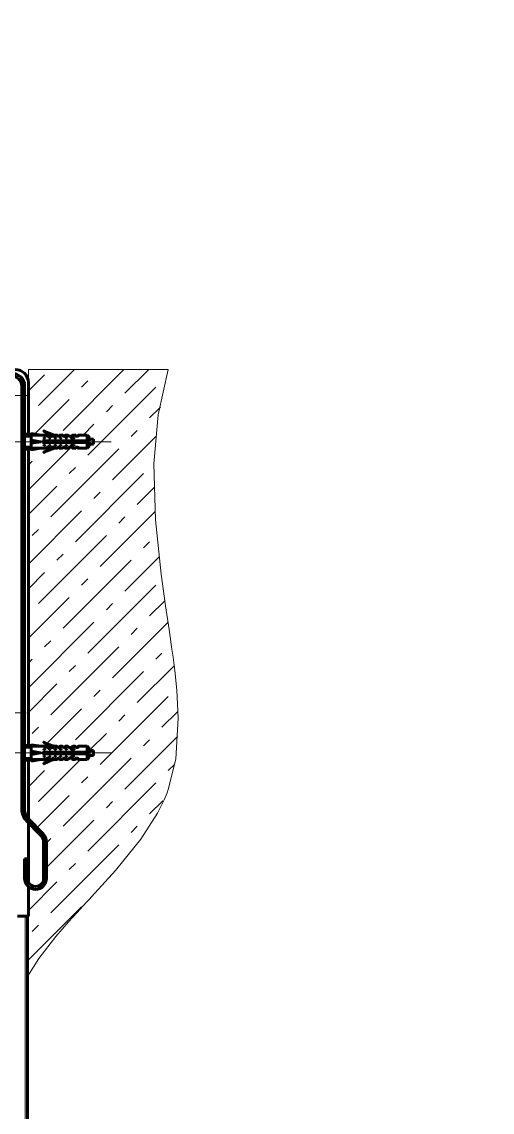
# Model space of a CAD drawing. Header units: millimetres. Extents: x 0 to 841, y 0 to 594.
# Drawn here: x 635.9 to 689.7, y 469.4 to 594 of the extents above; entities that cross this region are included whole.
import ezdxf

# ---------------------------------------------------------------- set-up
doc = ezdxf.new("R2010")
doc.units = ezdxf.units.MM
for name, pattern in [('K5LT_AXLED', [19.5, 15, -1.5, 1.5, -1.5]), ('K5LT_BASIC', [0]), ('K5LT_THIN', [0])]:
    doc.linetypes.add(name, pattern=pattern)
doc.layers.add('Системный слой (1)', color=7, linetype='Continuous', true_color=0x909090)

# ---------------------------------------------------------------- blocks, each defined once
blk = doc.blocks.new('U893')
at = {"layer": 'Системный слой (1)', "color": 5, "linetype": 'K5LT_BASIC', "lineweight": 60, "true_color": 0x0000ff}
blk.add_line((636.57, 491.77), (636.57, 380.75), dxfattribs=at)
blk = doc.blocks.new('U895')
at = {"layer": 'Системный слой (1)', "color": 7, "linetype": 'K5LT_THIN', "lineweight": 18}
blk.add_line((636.32, 491.77), (636.32, 380.78), dxfattribs=at)
blk = doc.blocks.new('U1023')
at = {"layer": 'Системный слой (1)', "color": 7, "linetype": 'K5LT_THIN', "lineweight": 18}
for p, q in [((652.67, 554.27), (651.53, 549.09)), ((651.53, 549.09), (651.03, 543.47)), ((651.03, 543.47), (651.2, 537.07)), ((651.2, 537.07), (651.86, 530.85)), ((651.86, 530.85), (652.37, 527.23)), ((652.37, 527.23), (652.77, 524.53)), ((652.77, 524.53), (652.85, 523.96)), ((652.85, 523.96), (652.92, 523.47)), ((652.92, 523.47), (653.06, 522.51)), ((653.06, 522.51), (653.22, 521.37)), ((653.22, 521.37), (653.41, 519.84)), ((653.41, 519.84), (653.64, 517.62)), ((653.64, 517.62), (653.82, 514.39)), ((653.82, 514.39), (653.53, 509.73)), ((653.53, 509.73), (652.67, 506.27)), ((652.67, 506.27), (652.53, 505.86)), ((652.2, 505.07), (651.44, 503.53)), ((652.53, 505.86), (652.2, 505.07)), ((651.44, 503.53), (649.54, 500.57)), ((649.54, 500.57), (646.65, 497)), ((646.65, 497), (645.08, 495.27)), ((645.08, 495.27), (644.28, 494.4)), ((643.66, 493.73), (643.36, 493.41)), ((643.88, 493.97), (643.66, 493.73)), ((644.28, 494.4), (643.88, 493.97)), ((642.91, 492.92), (642.24, 492.2)), ((643.36, 493.41), (642.91, 492.92)), ((641.26, 491.11), (639.83, 489.46)), ((642.24, 492.2), (641.26, 491.11)), ((639.83, 489.46), (637.87, 486.92)), ((637.87, 486.92), (636.57, 484.89))]:
    blk.add_line(p, q, dxfattribs=at)
blk = doc.blocks.new('U1031')
at = {"layer": 'Системный слой (1)', "color": 30, "linetype": 'K5LT_AXLED', "lineweight": 18, "true_color": 0xff8000}
for q in [(633.42, 518.02), (630.42, 515.02), (633.42, 512.02), (636.42, 515.02)]:
    blk.add_line((633.42, 515.02), q, dxfattribs=at)
blk = doc.blocks.new('U1032')
at = {"layer": 'Системный слой (1)', "color": 30, "linetype": 'K5LT_AXLED', "lineweight": 18, "true_color": 0xff8000}
for q in [(633.67, 554.27), (630.67, 551.27), (633.67, 548.27), (636.67, 551.27)]:
    blk.add_line((633.67, 551.27), q, dxfattribs=at)

msp = doc.modelspace()

# ---------------------------------------------------------------- hatches: boundary and pattern name
at = {"layer": 'Системный слой (1)'}
h = msp.add_hatch(dxfattribs=at)
h.set_pattern_fill('Металл', angle=45, style=0, pattern_type=0)
h.set_pattern_definition([(45, (0, 0), (-0.3535534, 0.3535534), [])])
h.paths.add_polyline_path([(573.748, 544.9741), (574.1303, 544.1259), (575.0191, 543.8505), (575.814, 544.334), (576.0078, 545.0755), (575.7716, 547.702), (576.0778, 548.5555), (576.9271, 548.8733), (577.7184, 548.4304), (577.923, 547.7985), (577.923, 541.8414), (578.248, 541.8414), (578.248, 547.7985), (577.8622, 548.7647), (576.9172, 549.1996), (575.9324, 548.864), (575.4496, 547.9424), (575.4479, 547.6729), (575.6841, 545.0464), (575.4997, 544.4568), (574.9525, 544.1702), (574.3628, 544.3545), (574.0762, 544.9018), (574.073, 544.9741), (574.073, 552.3414), (574.456, 553.2094), (575.2486, 553.5164), (634.7458, 553.5164), (635.6138, 553.1335), (635.9208, 552.3414), (635.9208, 503.9619), (636.3098, 502.8356), (636.4553, 502.6715), (638.0766, 501.0501), (638.4208, 500.2193), (638.4208, 496.0914), (638.1498, 495.4374), (637.4958, 495.1664), (636.8417, 495.4374), (636.5708, 496.0914), (636.5708, 498.3406), (636.2458, 498.3406), (636.2458, 496.0906), (636.6298, 495.1892), (637.5458, 494.8416), (638.4311, 495.2614), (638.7458, 496.0906), (638.7458, 500.2193), (638.3591, 501.2245), (638.3064, 501.2799), (636.6851, 502.9013), (636.2477, 503.8855), (636.2458, 503.9619), (636.2458, 552.3414), (635.8592, 553.3467), (634.8985, 553.8336), (634.7459, 553.8414), (575.248, 553.8414), (574.2428, 553.4548), (573.7558, 552.4941), (573.748, 552.3414)])
h = msp.add_hatch(dxfattribs=at)
h.set_pattern_fill('Бетон', angle=45, style=0, pattern_type=0)
h.set_pattern_definition([(45, (0, 0), (-2.828427, 2.828427), [11, -5]), (45, (9.1924, 9.1924), (-2.828427, 2.828427), [1, -15]), (45, (4.2426, 7.071), (-2.828427, 2.828427), [11, -5]), (45, (13.435, 16.2635), (-2.828427, 2.828427), [1, -15])])
h.paths.add_polyline_path([(636.5708, 484.8875), (639.0401, 488.476), (641.5638, 491.449), (642.8985, 492.912), (643.5745, 493.6419), (643.9156, 494.0093), (644.1465, 494.258), (644.4811, 494.6189), (644.9797, 495.1588), (645.7218, 495.9699), (646.8148, 497.1936), (648.3834, 499.0554), (650.4875, 501.9388), (652.5703, 505.982), (652.8133, 506.671), (652.9419, 507.0797), (653.1695, 507.9076), (653.5137, 509.602), (653.8156, 513.1181), (653.5965, 518.1436), (653.2464, 521.1596), (653.0217, 522.7846), (652.8688, 523.8392), (652.7787, 524.4533), (652.7063, 524.945), (652.5618, 525.9251), (652.2772, 527.8729), (651.8926, 530.6342), (651.4685, 534.1383), (651.0819, 539.013), (651.1812, 546.1053), (652.1213, 552.1541), (652.6708, 554.2664), (636.6708, 554.2664), (636.6708, 552.7664), (636.6708, 546.8523), (636.9756, 546.8523), (636.9756, 546.946), (638.1083, 546.7585), (638.6713, 546.7585), (638.6846, 546.753), (638.7993, 546.6383), (638.8259, 546.6273), (638.9603, 546.6273), (638.9868, 546.6383), (638.9978, 546.6648), (638.9978, 546.7398), (639.0033, 546.753), (639.0166, 546.7585), (639.2715, 546.7585), (638.4506, 547.2035), (638.4408, 547.2177), (638.4439, 547.2346), (638.458, 547.2445), (638.4736, 547.2422), (639.6431, 546.7585), (639.9243, 546.7585), (639.9376, 546.753), (640.0524, 546.6383), (640.0789, 546.6273), (640.2134, 546.6273), (640.2399, 546.6383), (640.2509, 546.6648), (640.2509, 546.7398), (640.2563, 546.753), (640.2696, 546.7585), (640.5509, 546.7585), (640.5641, 546.753), (640.6789, 546.6383), (640.7054, 546.6273), (640.8399, 546.6273), (640.8664, 546.6383), (640.8774, 546.6648), (640.8774, 546.7398), (640.8829, 546.753), (640.8961, 546.7585), (641.1774, 546.7585), (641.1906, 546.753), (641.3054, 546.6383), (641.3319, 546.6273), (641.4664, 546.6273), (641.6915, 546.6273), (641.718, 546.6383), (641.729, 546.6648), (641.729, 546.7398), (641.7345, 546.753), (641.7477, 546.7585), (642.029, 546.7585), (642.0422, 546.753), (642.157, 546.6383), (642.1835, 546.6273), (642.318, 546.6273), (642.3445, 546.6383), (642.3555, 546.6648), (642.3555, 546.7398), (642.361, 546.753), (642.3742, 546.7585), (643.3867, 546.7585), (643.668, 546.4773), (643.668, 546.2898), (644.1367, 546.2898), (644.1367, 546.0085), (644.1367, 545.7273), (643.668, 545.7273), (643.668, 545.5398), (643.3867, 545.2585), (642.3742, 545.2585), (642.361, 545.264), (642.3555, 545.2773), (642.3555, 545.3523), (642.3445, 545.3788), (642.318, 545.3898), (642.1835, 545.3898), (642.157, 545.3788), (642.0422, 545.264), (642.029, 545.2585), (641.7477, 545.2585), (641.7345, 545.264), (641.729, 545.2773), (641.729, 545.3523), (641.718, 545.3788), (641.6915, 545.3898), (641.4664, 545.3898), (641.3319, 545.3898), (641.3054, 545.3788), (641.1906, 545.264), (641.1774, 545.2585), (640.8961, 545.2585), (640.8829, 545.264), (640.8774, 545.2773), (640.8774, 545.3523), (640.8664, 545.3788), (640.8399, 545.3898), (640.7054, 545.3898), (640.6789, 545.3788), (640.5641, 545.264), (640.5509, 545.2585), (640.2696, 545.2585), (640.2563, 545.264), (640.2509, 545.2773), (640.2509, 545.3523), (640.2399, 545.3788), (640.2134, 545.3898), (640.0789, 545.3898), (640.0524, 545.3788), (639.9376, 545.264), (639.9243, 545.2585), (639.6431, 545.2585), (638.4736, 544.7748), (638.4565, 544.773), (638.443, 544.7838), (638.4412, 544.8009), (638.4506, 544.8135), (639.2715, 545.2585), (639.0166, 545.2585), (639.0033, 545.264), (638.9978, 545.2773), (638.9978, 545.3523), (638.9868, 545.3788), (638.9603, 545.3898), (638.8259, 545.3898), (638.7993, 545.3788), (638.6846, 545.264), (638.6713, 545.2585), (638.1083, 545.2585), (636.9756, 545.071), (636.9756, 545.1648), (636.6708, 545.1648), (636.6708, 511.2827), (636.9756, 511.2827), (636.9756, 511.3764), (638.1083, 511.1889), (638.6713, 511.1889), (638.6846, 511.1835), (638.7993, 511.0687), (638.8259, 511.0577), (638.9603, 511.0577), (638.9868, 511.0687), (638.9978, 511.0952), (638.9978, 511.1702), (639.0033, 511.1835), (639.0166, 511.1889), (639.2715, 511.1889), (638.4506, 511.634), (638.4408, 511.6481), (638.4439, 511.6651), (638.458, 511.6749), (638.4736, 511.6726), (639.6431, 511.1889), (639.9243, 511.1889), (639.9376, 511.1835), (640.0524, 511.0687), (640.0789, 511.0577), (640.2134, 511.0577), (640.2399, 511.0687), (640.2509, 511.0952), (640.2509, 511.1702), (640.2563, 511.1835), (640.2696, 511.1889), (640.5509, 511.1889), (640.5641, 511.1835), (640.6789, 511.0687), (640.7054, 511.0577), (640.8399, 511.0577), (640.8664, 511.0687), (640.8774, 511.0952), (640.8774, 511.1702), (640.8829, 511.1835), (640.8961, 511.1889), (641.1774, 511.1889), (641.1906, 511.1835), (641.3054, 511.0687), (641.3319, 511.0577), (641.4664, 511.0577), (641.6915, 511.0577), (641.718, 511.0687), (641.729, 511.0952), (641.729, 511.1702), (641.7345, 511.1835), (641.7477, 511.1889), (642.029, 511.1889), (642.0422, 511.1835), (642.157, 511.0687), (642.1835, 511.0577), (642.318, 511.0577), (642.3445, 511.0687), (642.3555, 511.0952), (642.3555, 511.1702), (642.361, 511.1835), (642.3742, 511.1889), (643.3867, 511.1889), (643.668, 510.9077), (643.668, 510.7202), (644.1367, 510.7202), (644.1367, 510.4389), (644.1367, 510.1577), (643.668, 510.1577), (643.668, 509.9702), (643.3867, 509.6889), (642.3742, 509.6889), (642.361, 509.6944), (642.3555, 509.7077), (642.3555, 509.7827), (642.3445, 509.8092), (642.318, 509.8202), (642.1835, 509.8202), (642.157, 509.8092), (642.0422, 509.6944), (642.029, 509.6889), (641.7477, 509.6889), (641.7345, 509.6944), (641.729, 509.7077), (641.729, 509.7827), (641.718, 509.8092), (641.6915, 509.8202), (641.4664, 509.8202), (641.3319, 509.8202), (641.3054, 509.8092), (641.1906, 509.6944), (641.1774, 509.6889), (640.8961, 509.6889), (640.8829, 509.6944), (640.8774, 509.7077), (640.8774, 509.7827), (640.8664, 509.8092), (640.8399, 509.8202), (640.7054, 509.8202), (640.6789, 509.8092), (640.5641, 509.6944), (640.5509, 509.6889), (640.2696, 509.6889), (640.2563, 509.6944), (640.2509, 509.7077), (640.2509, 509.7827), (640.2399, 509.8092), (640.2134, 509.8202), (640.0789, 509.8202), (640.0524, 509.8092), (639.9376, 509.6944), (639.9243, 509.6889), (639.6431, 509.6889), (638.4736, 509.2053), (638.4565, 509.2034), (638.443, 509.2142), (638.4412, 509.2313), (638.4506, 509.2439), (639.2715, 509.6889), (639.0166, 509.6889), (639.0033, 509.6944), (638.9978, 509.7077), (638.9978, 509.7827), (638.9868, 509.8092), (638.9603, 509.8202), (638.8259, 509.8202), (638.7993, 509.8092), (638.6846, 509.6944), (638.6713, 509.6889), (638.1083, 509.6889), (636.9756, 509.5014), (636.9756, 509.5952), (636.6708, 509.5952), (636.6708, 502.9158), (636.6851, 502.9013), (638.3064, 501.2799), (638.7438, 500.2957), (638.7458, 500.2193), (638.7458, 496.0906), (638.3618, 495.1892), (637.4457, 494.8416), (636.6708, 495.1515), (636.6708, 491.7664), (636.5708, 491.7664)])

# ---------------------------------------------------------------- linework, layer by layer
at = {"layer": 'Системный слой (1)', "color": 7, "linetype": 'K5LT_THIN', "lineweight": 18}
for p, q in [((636.6708, 552.7664), (636.6708, 554.2664)), ((636.6708, 554.2664), (652.6708, 554.2664)), ((636.2458, 546.5335), (636.9756, 546.5335)), ((636.2458, 545.4835), (636.9756, 545.4835)), ((636.2458, 510.9639), (636.9756, 510.9639)), ((636.2458, 509.9139), (636.9756, 509.9139))]:
    msp.add_line(p, q, dxfattribs=at)
at = {"layer": 'Системный слой (1)', "color": 5, "linetype": 'K5LT_BASIC', "lineweight": 60, "true_color": 0x0000ff}
for p, q in [((635.9208, 552.3414), (635.9208, 503.9619)), ((636.2458, 503.9619), (636.2458, 552.3414)), ((636.6708, 552.7664), (636.6708, 546.8523)), ((636.2458, 546.8523), (636.9756, 546.8523)), ((636.9756, 546.7585), (636.2458, 546.7582)), ((636.9756, 546.946), (638.1083, 546.7585)), ((636.9756, 545.071), (636.9756, 546.946)), ((638.6713, 546.7585), (636.9756, 546.7585)), ((636.9756, 546.196), (638.1083, 546.0085)), ((636.9756, 545.821), (638.1083, 546.0085)), ((643.6708, 546.1023), (638.2958, 546.1023)), ((638.2958, 546.1023), (638.2958, 545.9148)), ((643.6708, 545.9148), (638.2958, 545.9148)), ((638.4774, 546.4292), (638.4285, 546.3315)), ((638.5597, 546.3315), (638.5109, 546.4292)), ((638.7993, 546.6383), (638.6846, 546.753)), ((638.9603, 546.6273), (638.8259, 546.6273)), ((638.9603, 546.6273), (639.4524, 546.6273)), ((638.9978, 546.6648), (638.9978, 546.7398)), ((639.2739, 546.7585), (639.0166, 546.7585)), ((639.1039, 546.4292), (639.055, 546.3315)), ((639.1863, 546.3315), (639.1374, 546.4292)), ((639.4259, 546.6383), (639.3306, 546.7335)), ((639.5868, 546.6273), (639.4524, 546.6273)), ((639.9243, 546.7585), (639.6431, 546.7585)), ((639.7304, 546.4292), (639.6815, 546.3315)), ((639.8128, 546.3315), (639.7639, 546.4292)), ((640.0524, 546.6383), (639.9376, 546.753)), ((640.2134, 546.6273), (640.0789, 546.6273)), ((640.2509, 546.6648), (640.2509, 546.7398)), ((640.5509, 546.7585), (640.2696, 546.7585)), ((640.3569, 546.4292), (640.308, 546.3315)), ((640.4393, 546.3315), (640.3904, 546.4292)), ((640.6789, 546.6383), (640.5641, 546.753)), ((640.8399, 546.6273), (640.7054, 546.6273)), ((640.8774, 546.6648), (640.8774, 546.7398)), ((641.1774, 546.7585), (640.8961, 546.7585)), ((640.9834, 546.4292), (640.9346, 546.3315)), ((641.0658, 546.3315), (641.017, 546.4292)), ((641.3054, 546.6383), (641.1906, 546.753)), ((641.4664, 546.6273), (641.3319, 546.6273)), ((641.6915, 546.6273), (641.4664, 546.6273)), ((641.6099, 546.4292), (641.5611, 546.3315)), ((641.6923, 546.3315), (641.6435, 546.4292)), ((641.729, 546.6648), (641.729, 546.7398)), ((642.029, 546.7585), (641.7477, 546.7585)), ((641.835, 546.4292), (641.7862, 546.3315)), ((641.9174, 546.3315), (641.8686, 546.4292)), ((642.157, 546.6383), (642.0422, 546.753)), ((642.318, 546.6273), (642.1835, 546.6273)), ((642.3555, 546.6648), (642.3555, 546.7398)), ((643.3867, 546.7585), (642.3742, 546.7585)), ((643.3247, 546.0085), (643.3247, 546.1023)), ((643.3247, 546.0085), (643.3247, 545.9148)), ((643.668, 546.4773), (643.3867, 546.7585)), ((643.3867, 546.7585), (643.3867, 546.1023)), ((643.3867, 545.2585), (643.3867, 545.9148)), ((643.668, 546.4773), (643.668, 546.1023)), ((644.1367, 546.2898), (643.668, 546.2898)), ((643.668, 545.5398), (643.668, 545.9148)), ((644.1367, 546.0085), (644.1367, 546.2898)), ((644.1367, 546.0085), (644.1367, 545.7273)), ((636.9756, 545.2585), (636.2458, 545.2586)), ((636.2458, 545.1648), (636.9756, 545.1648)), ((636.6708, 545.1648), (636.6708, 511.2827)), ((638.6713, 545.2585), (636.9756, 545.2585)), ((636.9756, 545.071), (638.1083, 545.2585)), ((638.4774, 545.5878), (638.4285, 545.6855)), ((638.5597, 545.6855), (638.5109, 545.5878)), ((638.7993, 545.3788), (638.6846, 545.264)), ((638.9603, 545.3898), (638.8259, 545.3898)), ((638.9978, 545.3523), (638.9978, 545.2773)), ((639.2715, 545.2585), (639.0166, 545.2585)), ((639.1039, 545.5878), (639.055, 545.6855)), ((639.1863, 545.6855), (639.1374, 545.5878)), ((639.4259, 545.3788), (639.3326, 545.2856)), ((639.5868, 545.3898), (639.4524, 545.3898)), ((639.9243, 545.2585), (639.6431, 545.2585)), ((639.7304, 545.5878), (639.6815, 545.6855)), ((639.8128, 545.6855), (639.7639, 545.5878)), ((640.0524, 545.3788), (639.9376, 545.264)), ((640.2134, 545.3898), (640.0789, 545.3898)), ((640.2509, 545.3523), (640.2509, 545.2773)), ((640.5509, 545.2585), (640.2696, 545.2585)), ((640.3569, 545.5878), (640.308, 545.6855)), ((640.4393, 545.6855), (640.3904, 545.5878)), ((640.6789, 545.3788), (640.5641, 545.264)), ((640.8399, 545.3898), (640.7054, 545.3898)), ((640.8774, 545.3523), (640.8774, 545.2773)), ((641.1774, 545.2585), (640.8961, 545.2585)), ((640.9834, 545.5878), (640.9346, 545.6855)), ((641.0658, 545.6855), (641.017, 545.5878)), ((641.3054, 545.3788), (641.1906, 545.264)), ((641.4664, 545.3898), (641.3319, 545.3898)), ((641.6915, 545.3898), (641.4664, 545.3898)), ((641.6099, 545.5878), (641.5611, 545.6855)), ((641.6923, 545.6855), (641.6435, 545.5878)), ((641.729, 545.3523), (641.729, 545.2773)), ((642.029, 545.2585), (641.7477, 545.2585)), ((641.835, 545.5878), (641.7862, 545.6855)), ((641.9174, 545.6855), (641.8686, 545.5878)), ((642.157, 545.3788), (642.0422, 545.264)), ((642.318, 545.3898), (642.1835, 545.3898)), ((642.3555, 545.3523), (642.3555, 545.2773)), ((643.3867, 545.2585), (642.3742, 545.2585)), ((643.668, 545.5398), (643.3867, 545.2585)), ((644.1367, 545.7273), (643.668, 545.7273)), ((636.2458, 511.2827), (636.9756, 511.2827)), ((636.9756, 511.1889), (636.2458, 511.1886)), ((636.9756, 511.3764), (638.1083, 511.1889)), ((636.9756, 509.5014), (636.9756, 511.3764)), ((638.6713, 511.1889), (636.9756, 511.1889)), ((638.7993, 511.0687), (638.6846, 511.1835)), ((638.9603, 511.0577), (638.8259, 511.0577)), ((638.9603, 511.0577), (639.4524, 511.0577)), ((638.9978, 511.0952), (638.9978, 511.1702)), ((639.2739, 511.1889), (639.0166, 511.1889)), ((639.4259, 511.0687), (639.3306, 511.1639)), ((639.5868, 511.0577), (639.4524, 511.0577)), ((639.9243, 511.1889), (639.6431, 511.1889)), ((640.0524, 511.0687), (639.9376, 511.1835)), ((640.2134, 511.0577), (640.0789, 511.0577)), ((640.2509, 511.0952), (640.2509, 511.1702)), ((640.5509, 511.1889), (640.2696, 511.1889)), ((640.6789, 511.0687), (640.5641, 511.1835)), ((640.8399, 511.0577), (640.7054, 511.0577)), ((640.8774, 511.0952), (640.8774, 511.1702)), ((641.1774, 511.1889), (640.8961, 511.1889)), ((641.3054, 511.0687), (641.1906, 511.1835)), ((641.4664, 511.0577), (641.3319, 511.0577)), ((641.6915, 511.0577), (641.4664, 511.0577)), ((641.729, 511.0952), (641.729, 511.1702)), ((642.029, 511.1889), (641.7477, 511.1889)), ((642.157, 511.0687), (642.0422, 511.1835)), ((642.318, 511.0577), (642.1835, 511.0577)), ((642.3555, 511.0952), (642.3555, 511.1702)), ((643.3867, 511.1889), (642.3742, 511.1889)), ((643.668, 510.9077), (643.3867, 511.1889)), ((643.3867, 511.1889), (643.3867, 510.5327)), ((636.9756, 510.6264), (638.1083, 510.4389)), ((636.9756, 510.2514), (638.1083, 510.4389)), ((643.6708, 510.5327), (638.2958, 510.5327)), ((638.2958, 510.5327), (638.2958, 510.3452)), ((643.6708, 510.3452), (638.2958, 510.3452)), ((638.4774, 510.8596), (638.4285, 510.7619)), ((638.4774, 510.0182), (638.4285, 510.116)), ((638.5597, 510.7619), (638.5109, 510.8596)), ((638.5597, 510.116), (638.5109, 510.0182)), ((638.7993, 509.8092), (638.6846, 509.6944)), ((638.9603, 509.8202), (638.8259, 509.8202)), ((638.9978, 509.7827), (638.9978, 509.7077)), ((639.1039, 510.8596), (639.055, 510.7619)), ((639.1039, 510.0182), (639.055, 510.116)), ((639.1863, 510.7619), (639.1374, 510.8596)), ((639.1863, 510.116), (639.1374, 510.0182)), ((639.4259, 509.8092), (639.3326, 509.716)), ((639.5868, 509.8202), (639.4524, 509.8202)), ((639.7304, 510.8596), (639.6815, 510.7619)), ((639.7304, 510.0182), (639.6815, 510.116)), ((639.8128, 510.7619), (639.7639, 510.8596)), ((639.8128, 510.116), (639.7639, 510.0182)), ((640.0524, 509.8092), (639.9376, 509.6944)), ((640.2134, 509.8202), (640.0789, 509.8202)), ((640.2509, 509.7827), (640.2509, 509.7077)), ((640.3569, 510.8596), (640.308, 510.7619)), ((640.3569, 510.0182), (640.308, 510.116)), ((640.4393, 510.7619), (640.3904, 510.8596)), ((640.4393, 510.116), (640.3904, 510.0182)), ((640.6789, 509.8092), (640.5641, 509.6944)), ((640.8399, 509.8202), (640.7054, 509.8202)), ((640.8774, 509.7827), (640.8774, 509.7077)), ((640.9834, 510.8596), (640.9346, 510.7619)), ((640.9834, 510.0182), (640.9346, 510.116)), ((641.0658, 510.7619), (641.017, 510.8596)), ((641.0658, 510.116), (641.017, 510.0182)), ((641.3054, 509.8092), (641.1906, 509.6944)), ((641.4664, 509.8202), (641.3319, 509.8202)), ((641.6915, 509.8202), (641.4664, 509.8202)), ((641.6099, 510.8596), (641.5611, 510.7619)), ((641.6099, 510.0182), (641.5611, 510.116)), ((641.6923, 510.7619), (641.6435, 510.8596)), ((641.6923, 510.116), (641.6435, 510.0182)), ((641.729, 509.7827), (641.729, 509.7077)), ((641.835, 510.8596), (641.7862, 510.7619)), ((641.835, 510.0182), (641.7862, 510.116)), ((641.9174, 510.7619), (641.8686, 510.8596)), ((641.9174, 510.116), (641.8686, 510.0182)), ((642.157, 509.8092), (642.0422, 509.6944)), ((642.318, 509.8202), (642.1835, 509.8202)), ((642.3555, 509.7827), (642.3555, 509.7077)), ((643.3247, 510.4389), (643.3247, 510.5327)), ((643.3247, 510.4389), (643.3247, 510.3452)), ((643.3867, 509.6889), (643.3867, 510.3452)), ((643.668, 509.9702), (643.3867, 509.6889)), ((643.668, 510.9077), (643.668, 510.5327)), ((644.1367, 510.7202), (643.668, 510.7202)), ((643.668, 509.9702), (643.668, 510.3452)), ((644.1367, 510.1577), (643.668, 510.1577)), ((644.1367, 510.4389), (644.1367, 510.7202)), ((644.1367, 510.4389), (644.1367, 510.1577)), ((636.9756, 509.6889), (636.2458, 509.689)), ((636.2458, 509.5952), (636.9756, 509.5952)), ((636.6708, 509.5952), (636.6708, 502.9158)), ((638.6713, 509.6889), (636.9756, 509.6889)), ((636.9756, 509.5014), (638.1083, 509.6889)), ((639.2715, 509.6889), (639.0166, 509.6889)), ((639.9243, 509.6889), (639.6431, 509.6889)), ((640.5509, 509.6889), (640.2696, 509.6889)), ((641.1774, 509.6889), (640.8961, 509.6889)), ((642.029, 509.6889), (641.7477, 509.6889)), ((643.3867, 509.6889), (642.3742, 509.6889)), ((636.4553, 502.6715), (638.0766, 501.0501)), ((636.6708, 502.456), (636.6708, 495.6731)), ((638.3064, 501.2799), (636.6851, 502.9013)), ((638.4208, 500.2193), (638.4208, 496.0914)), ((638.7458, 496.0906), (638.7458, 500.2193)), ((636.2458, 498.3406), (636.2458, 496.0906)), ((636.5708, 498.3406), (636.2458, 498.3406)), ((636.5708, 496.0914), (636.5708, 498.3406)), ((636.6708, 495.1515), (636.6708, 491.7664)), ((636.3208, 491.7664), (635.4208, 491.7664)), ((636.5708, 491.7664), (636.3208, 491.7664)), ((636.6708, 491.7664), (636.5708, 491.7664))]:
    msp.add_line(p, q, dxfattribs=at)
at = {"layer": 'Системный слой (1)', "color": 30, "linetype": 'K5LT_AXLED', "lineweight": 18, "true_color": 0xff8000}
for p, q in [((646.1367, 546.0085), (633.2958, 546.0085)), ((646.1367, 510.4389), (633.2958, 510.4389))]:
    msp.add_line(p, q, dxfattribs=at)
at = {"layer": 'Системный слой (1)', "color": 5, "linetype": 'K5LT_BASIC', "lineweight": 60, "true_color": 0x0000ff}
for centre, radius, start, end in [((634.7458, 552.3414), 1.175, 359.999908, 90), ((634.7458, 552.3414), 1.5, 359.999908, 89.999908), ((635.1708, 552.7664), 1.5, 0, 90), ((638.4628, 547.2225), 0.0225, 61.298926, 237.238461), ((641.8221, 552.4428), 6.2303, 237.238461, 248.975193), ((641.2729, 552.3551), 5.829, 241.298926, 253.76328), ((638.4941, 546.4452), 0.1313, 240, 300), ((638.4941, 546.4208), 0.0188, 26.565051, 153.434949), ((638.6713, 546.7398), 0.0187, 45, 90), ((638.8259, 546.6648), 0.0375, 225, 270), ((638.9603, 546.6648), 0.0375, 270, 0), ((639.0166, 546.7398), 0.0187, 90, 180), ((639.1206, 546.4452), 0.1313, 240, 300), ((639.1206, 546.4208), 0.0188, 26.565051, 153.434949), ((639.4524, 546.6648), 0.0375, 225, 270), ((639.7472, 546.4452), 0.1313, 240, 300), ((639.7472, 546.4208), 0.0188, 26.565051, 153.434949), ((639.9243, 546.7398), 0.0187, 45, 90), ((640.0789, 546.6648), 0.0375, 225, 270), ((640.2134, 546.6648), 0.0375, 270, 0), ((640.2696, 546.7398), 0.0187, 90, 180), ((640.3737, 546.4452), 0.1313, 240, 300), ((640.3737, 546.4208), 0.0188, 26.565051, 153.434949), ((640.5509, 546.7398), 0.0187, 45, 90), ((640.7054, 546.6648), 0.0375, 225, 270), ((640.8399, 546.6648), 0.0375, 270, 0), ((640.8961, 546.7398), 0.0187, 90, 180), ((641.0002, 546.4452), 0.1313, 240, 300), ((641.0002, 546.4208), 0.0188, 26.565051, 153.434949), ((641.1774, 546.7398), 0.0187, 45, 90), ((641.3319, 546.6648), 0.0375, 225, 270), ((641.6267, 546.4452), 0.1313, 240, 300), ((641.6267, 546.4208), 0.0188, 26.565051, 153.434949), ((641.6915, 546.6648), 0.0375, 270, 0), ((641.7477, 546.7398), 0.0187, 90, 180), ((641.8518, 546.4452), 0.1313, 240, 300), ((641.8518, 546.4208), 0.0188, 26.565051, 153.434949), ((642.029, 546.7398), 0.0187, 45, 90), ((642.1835, 546.6648), 0.0375, 225, 270), ((642.318, 546.6648), 0.0375, 270, 0), ((642.3742, 546.7398), 0.0187, 90, 180), ((638.4941, 545.5719), 0.1313, 60, 120), ((638.4628, 544.7946), 0.0225, 122.761539, 298.701074), ((641.8221, 539.5743), 6.2303, 111.024807, 122.761539), ((641.2729, 539.662), 5.829, 106.23672, 118.701074), ((638.4941, 545.5962), 0.0187, 206.565051, 333.434949), ((638.6713, 545.2773), 0.0187, 270, 315), ((638.8259, 545.3523), 0.0375, 90, 135), ((638.9603, 545.3523), 0.0375, 0, 90), ((639.0166, 545.2773), 0.0187, 180, 270), ((639.1206, 545.5719), 0.1313, 60, 120), ((639.1206, 545.5962), 0.0187, 206.565051, 333.434949), ((639.4524, 545.3523), 0.0375, 90, 135), ((639.7472, 545.5719), 0.1313, 60, 120), ((639.7472, 545.5962), 0.0187, 206.565051, 333.434949), ((639.9243, 545.2773), 0.0187, 270, 315), ((640.0789, 545.3523), 0.0375, 90, 135), ((640.2134, 545.3523), 0.0375, 0, 90), ((640.2696, 545.2773), 0.0187, 180, 270), ((640.3737, 545.5719), 0.1313, 60, 120), ((640.3737, 545.5962), 0.0187, 206.565051, 333.434949), ((640.5509, 545.2773), 0.0187, 270, 315), ((640.7054, 545.3523), 0.0375, 90, 135), ((640.8399, 545.3523), 0.0375, 0, 90), ((640.8961, 545.2773), 0.0187, 180, 270), ((641.0002, 545.5719), 0.1313, 60, 120), ((641.0002, 545.5962), 0.0187, 206.565051, 333.434949), ((641.1774, 545.2773), 0.0188, 270, 315), ((641.3319, 545.3523), 0.0375, 90, 135), ((641.6267, 545.5719), 0.1313, 60, 120), ((641.6267, 545.5962), 0.0187, 206.565051, 333.434949), ((641.6915, 545.3523), 0.0375, 0, 90), ((641.7477, 545.2773), 0.0187, 180, 270), ((641.8518, 545.5719), 0.1313, 60, 120), ((641.8518, 545.5962), 0.0188, 206.565051, 333.434949), ((642.029, 545.2773), 0.0188, 270, 315), ((642.1835, 545.3523), 0.0375, 90, 135), ((642.318, 545.3523), 0.0375, 0, 90), ((642.3742, 545.2773), 0.0187, 180, 270), ((638.4628, 511.6529), 0.0225, 61.298926, 237.238461), ((641.8221, 516.8732), 6.2303, 237.238461, 248.975193), ((641.2729, 516.7855), 5.829, 241.298926, 253.76328), ((638.6713, 511.1702), 0.0187, 45, 90), ((638.8259, 511.0952), 0.0375, 225, 270), ((638.9603, 511.0952), 0.0375, 270, 0), ((639.0166, 511.1702), 0.0187, 90, 180), ((639.4524, 511.0952), 0.0375, 225, 270), ((639.9243, 511.1702), 0.0187, 45, 90), ((640.0789, 511.0952), 0.0375, 225, 270), ((640.2134, 511.0952), 0.0375, 270, 0), ((640.2696, 511.1702), 0.0187, 90, 180), ((640.5509, 511.1702), 0.0187, 45, 90), ((640.7054, 511.0952), 0.0375, 225, 270), ((640.8399, 511.0952), 0.0375, 270, 0), ((640.8961, 511.1702), 0.0187, 90, 180), ((641.1774, 511.1702), 0.0187, 45, 90), ((641.3319, 511.0952), 0.0375, 225, 270), ((641.6915, 511.0952), 0.0375, 270, 0), ((641.7477, 511.1702), 0.0187, 90, 180), ((642.029, 511.1702), 0.0187, 45, 90), ((642.1835, 511.0952), 0.0375, 225, 270), ((642.318, 511.0952), 0.0375, 270, 0), ((642.3742, 511.1702), 0.0187, 90, 180), ((638.4941, 510.8756), 0.1313, 240, 300), ((638.4941, 510.0023), 0.1313, 60, 120), ((641.8221, 504.0047), 6.2303, 111.024807, 122.761539), ((638.4941, 510.8513), 0.0188, 26.565051, 153.434949), ((638.4941, 510.0266), 0.0187, 206.565051, 333.434949), ((638.8259, 509.7827), 0.0375, 90, 135), ((638.9603, 509.7827), 0.0375, 0, 90), ((639.1206, 510.8756), 0.1313, 240, 300), ((639.1206, 510.0023), 0.1313, 60, 120), ((639.1206, 510.8513), 0.0188, 26.565051, 153.434949), ((639.1206, 510.0266), 0.0187, 206.565051, 333.434949), ((639.4524, 509.7827), 0.0375, 90, 135), ((639.7472, 510.8756), 0.1313, 240, 300), ((639.7472, 510.0023), 0.1313, 60, 120), ((639.7472, 510.8513), 0.0188, 26.565051, 153.434949), ((639.7472, 510.0266), 0.0187, 206.565051, 333.434949), ((640.0789, 509.7827), 0.0375, 90, 135), ((640.2134, 509.7827), 0.0375, 0, 90), ((640.3737, 510.8756), 0.1313, 240, 300), ((640.3737, 510.0023), 0.1313, 60, 120), ((640.3737, 510.8513), 0.0188, 26.565051, 153.434949), ((640.3737, 510.0266), 0.0187, 206.565051, 333.434949), ((640.7054, 509.7827), 0.0375, 90, 135), ((640.8399, 509.7827), 0.0375, 0, 90), ((641.0002, 510.8756), 0.1313, 240, 300), ((641.0002, 510.0023), 0.1313, 60, 120), ((641.0002, 510.8513), 0.0188, 26.565051, 153.434949), ((641.0002, 510.0266), 0.0187, 206.565051, 333.434949), ((641.3319, 509.7827), 0.0375, 90, 135), ((641.6267, 510.8756), 0.1313, 240, 300), ((641.6267, 510.0023), 0.1313, 60, 120), ((641.6267, 510.8513), 0.0188, 26.565051, 153.434949), ((641.6267, 510.0266), 0.0187, 206.565051, 333.434949), ((641.6915, 509.7827), 0.0375, 0, 90), ((641.8518, 510.8756), 0.1313, 240, 300), ((641.8518, 510.0023), 0.1313, 60, 120), ((641.8518, 510.8513), 0.0188, 26.565051, 153.434949), ((641.8518, 510.0266), 0.0188, 206.565051, 333.434949), ((642.1835, 509.7827), 0.0375, 90, 135), ((642.318, 509.7827), 0.0375, 0, 90), ((638.4628, 509.225), 0.0225, 122.761539, 298.701074), ((641.2729, 504.0924), 5.829, 106.23672, 118.701074), ((638.6713, 509.7077), 0.0187, 270, 315), ((639.0166, 509.7077), 0.0187, 180, 270), ((639.9243, 509.7077), 0.0187, 270, 315), ((640.2696, 509.7077), 0.0187, 180, 270), ((640.5509, 509.7077), 0.0187, 270, 315), ((640.8961, 509.7077), 0.0187, 180, 270), ((641.1774, 509.7077), 0.0188, 270, 315), ((641.7477, 509.7077), 0.0187, 180, 270), ((642.029, 509.7077), 0.0188, 270, 315), ((642.3742, 509.7077), 0.0187, 180, 270), ((637.7458, 503.9619), 1.825, 179.999908, 224.999908), ((637.7458, 503.9619), 1.5, 179.999908, 224.999908), ((637.2458, 500.2193), 1.175, 359.999908, 44.999908), ((637.2458, 500.2193), 1.5, 359.999908, 44.999908), ((637.4958, 496.0906), 1.25, 179.999908, 359.999908), ((637.4958, 496.0914), 0.925, 179.999908, 359.999908)]:
    msp.add_arc(centre, radius, start, end, dxfattribs=at)

# ---------------------------------------------------------------- block references
at = {"layer": 'Системный слой (1)'}
for name in ['U1032', 'U1023', 'U1031', 'U895', 'U893']:
    msp.add_blockref(name, (0, 0), dxfattribs=at)

doc.saveas('drawing.dxf')
